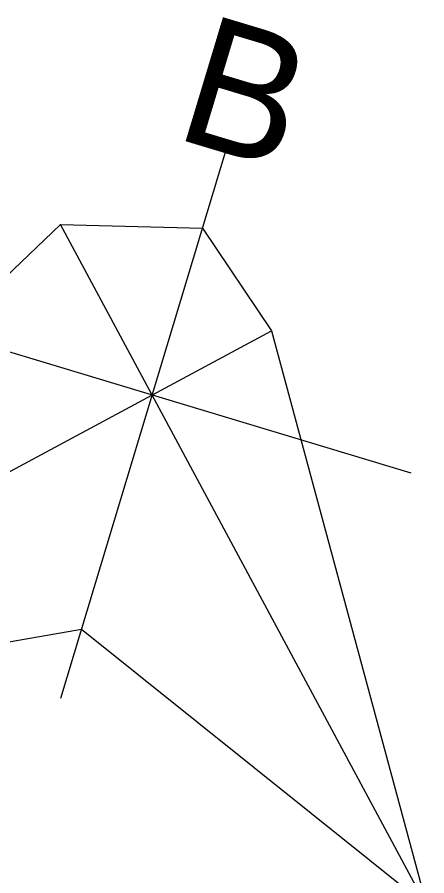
# Model space of a CAD drawing. Header units: millimetres. Extents: x 31499 to 223976, y 3719 to 80291.
# Drawn here: x 178199 to 192277, y 48437 to 77964 of the extents above; entities that cross this region are included whole.
import ezdxf

# ---------------------------------------------------------------- set-up
doc = ezdxf.new("R2010")
doc.units = ezdxf.units.MM
for name, color, linetype, lineweight in [('HOA GIO_TIEN GIANG_dwg-1', 7, 'Continuous', 18), ('TEXT', 170, 'Continuous', 9), ('TEXT-1', 7, 'Continuous', 18)]:
    doc.layers.add(name, color=color, linetype=linetype, lineweight=lineweight)
doc.styles.add('.VnAvantH', font='', dxfattribs={"height": 4455})
doc.styles.get('.VnAvantH').set_extended_font_data('.VnAvantH')

# ---------------------------------------------------------------- blocks, each defined once
blk = doc.blocks.new('HOA GIO_TIEN GIANG_dwg-1605386-KeyPlan-CH2A_Tầng 3 - Tầng 8')
at = {"layer": 'TEXT'}
for p, q in [((88786, 73505), (83071, 54530)), ((95655, 47399), (83070, 70832)), ((74406, 68532), (95105, 62297)), ((65127, 53648), (90317, 67176))]:
    blk.add_line(p, q, dxfattribs=at)
at = {"layer": 'TEXT', "flags": 128}
blk.add_lwpolyline([(87943, 70705), (90317, 67176), (95655, 47399), (83787, 56909), (65127, 53648), (83070, 70832), (87943, 70705), (90317, 67176), (95655, 47399), (83787, 56909), (65127, 53648), (83070, 70832)], close=True, dxfattribs=at)
at = {"layer": 'TEXT-1', "insert": (88182, 78105), "char_height": 4455, "width": 4124.3, "attachment_point": 1, "rotation": 343.2379, "line_spacing_factor": 1.128016, "style": '.VnAvantH'}
blk.add_mtext('b', dxfattribs=at)

msp = doc.modelspace()

# ---------------------------------------------------------------- block references
at = {"layer": 'HOA GIO_TIEN GIANG_dwg-1'}
msp.add_blockref('HOA GIO_TIEN GIANG_dwg-1605386-KeyPlan-CH2A_Tầng 3 - Tầng 8', (96621.6, 0), dxfattribs=at)

doc.saveas('drawing.dxf')
